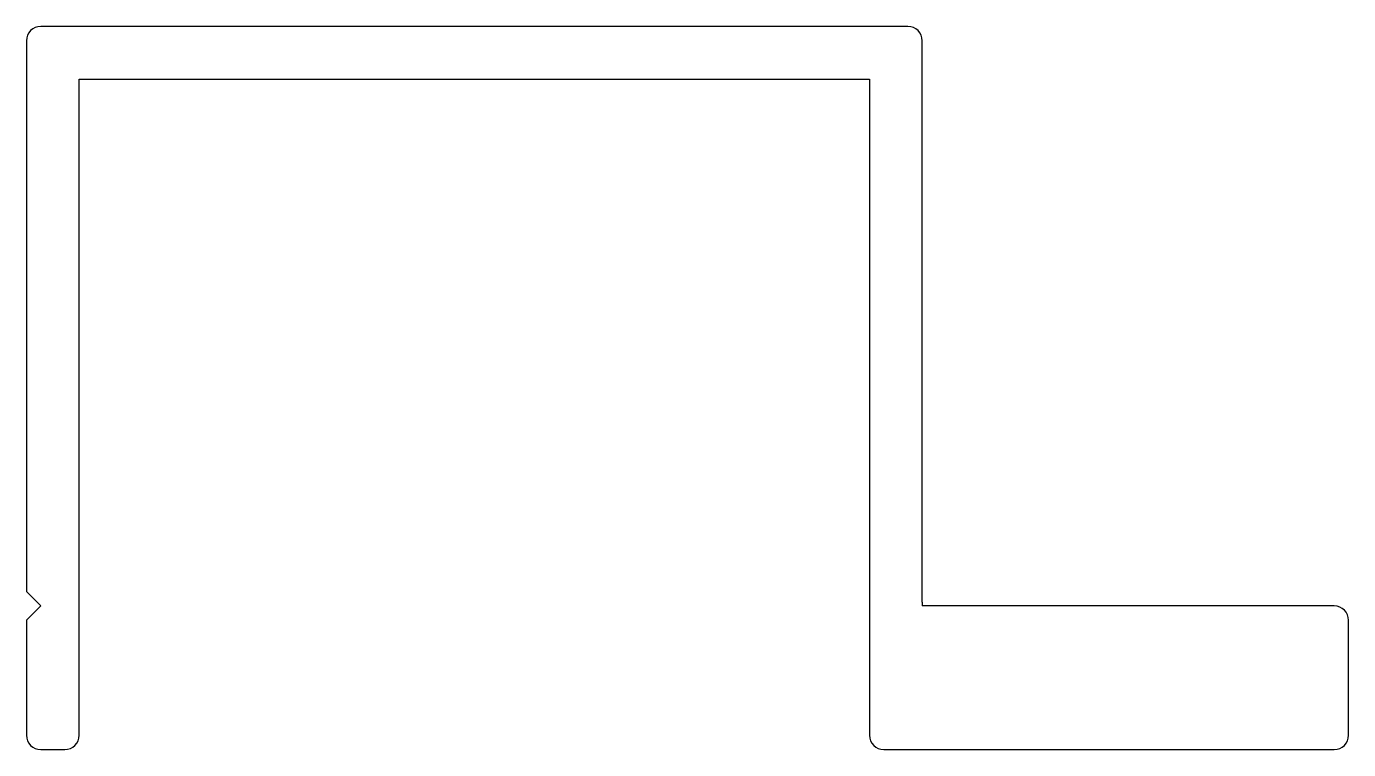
# Model space of a CAD drawing. Extents: x 579.1 to 606.7, y 568.8 to 583.9.
import ezdxf

# ---------------------------------------------------------------- set-up
doc = ezdxf.new("R2010")
doc.units = 0
doc.layers.get('0').update_dxf_attribs({"linetype": 'CONTINUOUS'})

msp = doc.modelspace()

# ---------------------------------------------------------------- linework, layer by layer
for p, q in [((597.51, 583.942), (579.41, 583.942)), ((579.11, 583.642), (579.11, 572.142)), ((597.81, 571.922), (597.81, 583.642)), ((580.21, 582.842), (596.71, 582.842)), ((580.21, 569.142), (580.21, 582.842)), ((596.71, 582.842), (596.71, 569.142)), ((579.11, 572.142), (579.41, 571.842)), ((579.41, 571.842), (579.11, 571.542)), ((606.41, 571.842), (597.812, 571.842)), ((579.11, 571.542), (579.11, 569.142)), ((606.71, 569.142), (606.71, 571.542)), ((579.41, 568.842), (579.91, 568.842)), ((597.01, 568.842), (606.41, 568.842))]:
    msp.add_line(p, q)
for centre, radius, start, end in [((579.41, 583.642), 0.3, 90, 180), ((597.51, 583.642), 0.3, 0, 90), ((599.81, 571.922), 2, 180, 182.2823), ((606.41, 571.542), 0.3, 0, 90), ((579.41, 569.142), 0.3, 180, 270), ((579.91, 569.142), 0.3, 270, 0), ((597.01, 569.142), 0.3, 180, 270), ((606.41, 569.142), 0.3, 270, 0)]:
    msp.add_arc(centre, radius, start, end)

doc.saveas('drawing.dxf')
